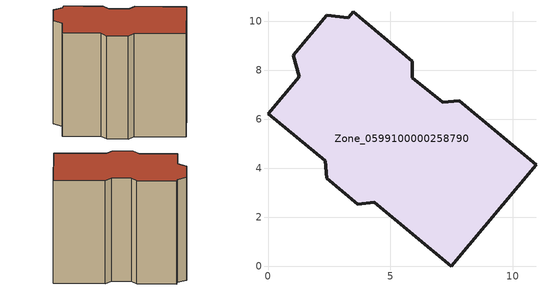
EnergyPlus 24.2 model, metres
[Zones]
Zone_0599100000258790
 floor ground (C_G): 1.28,7.75 1.03,8.62 2.4,10.26 3.29,10.16 3.48,10.39 5.9,8.38 5.91,7.71 7.13,6.69 7.82,6.76 10.95,4.14 7.5,0 4.34,2.61 3.68,2.53 2.4,3.59 2.35,4.3 0,6.23 z0
 wall outside (C_F): 2.4,3.59 3.68,2.53 4.34,2.61 7.5,0 10.95,4.14 7.82,6.76 7.13,6.69 5.91,7.71 5.9,8.38 3.48,10.39 3.29,10.16 2.4,10.26 1.03,8.62 1.28,7.75 0,6.23 2.35,4.3 2.4,3.59 z0:8.8
 roof outside (C_R): 1.28,7.75 0,6.23 2.35,4.3 2.4,3.59 3.68,2.53 4.34,2.61 7.5,0 10.95,4.14 7.82,6.76 7.13,6.69 5.91,7.71 5.9,8.38 3.48,10.39 3.29,10.16 2.4,10.26 1.03,8.62 z8.8
[BUILDING]
Pand.0599100000258790: North Axis=0; Terrain=City; Loads Convergence Tolerance Value=0.04; Temperature Convergence Tolerance Value=0.4; Solar Distribution=FullExterior; Maximum Number of Warmup Days=25; Minimum Number of Warmup Days=1
[Site:Location]
Rotterdam.The.Hague.AP_ZH_NLD Design_Conditions: Latitude=51.96; Longitude=4.45; Time Zone=1; Elevation=-4.5
[SITE:GROUNDTEMPERATURE:BUILDINGSURFACE]
18, 18, 18, 18, 18, 18, 18, 18, 18, 18, 18, 18
[MATERIAL] Thermal Absorptance=0.9; Solar Absorptance=0.7; Visible Absorptance=0.7
Name | Roughness | Thickness | Conductivity | Density | Specific Heat
G.TI.1946 | MediumSmooth | 0.15 | 1 | 540 | 1210
F.TI.1946 | Rough | 0.3 | 0.857143 | 1920 | 840
R.TI.1946 | MediumRough | 0.2 | 0.1 | 1500 | 1000
[CONSTRUCTION]
C_G: G.TI.1946
C_F: F.TI.1946
C_R: R.TI.1946
[ZONE]
Zone_0599100000258790: Type=1; Multiplier=1; Ceiling Height=Autocalculate; Volume=Autocalculate; Floor Area=autocalculate; Part of Total Floor Area=Yes
[ZONEINFILTRATION:DESIGNFLOWRATE]
Infil_Zone_0599100000258790: Zone or ZoneList or Space or SpaceList=Zone_0599100000258790; Schedule=AlwaysOn; Design Flow Rate Calculation Method=Flow/Area; Flow Rate per Floor Area=0.003; Constant Term Coefficient=1; Temperature Term Coefficient=0; Velocity Term Coefficient=0; Velocity Squared Term Coefficient=0
[HVACTEMPLATE:ZONE:IDEALLOADSAIRSYSTEM]
Zone_0599100000258790: Maximum Heating Supply Air Temperature=50; Minimum Cooling Supply Air Temperature=13; Maximum Heating Supply Air Humidity Ratio=0.0156; Minimum Cooling Supply Air Humidity Ratio=0.0077; Heating Limit=NoLimit; Cooling Limit=NoLimit; Dehumidification Control Type=ConstantSensibleHeatRatio; Cooling Sensible Heat Ratio=0.7; Dehumidification Setpoint=60; Humidification Control Type=None; Humidification Setpoint=30; Outdoor Air Method=None; Outdoor Air Flow Rate per Person=0.00944; Outdoor Air Flow Rate per Zone Floor Area=0; Outdoor Air Flow Rate per Zone=0; Demand Controlled Ventilation Type=None; Outdoor Air Economizer Type=NoEconomizer; Heat Recovery Type=None; Sensible Heat Recovery Effectiveness=0.7; Latent Heat Recovery Effectiveness=0.65
[ZONECONTROL:THERMOSTAT]
ThermostatControl_Zone_0599100000258790: Zone or ZoneList=Zone_0599100000258790; Control Type Schedule=DualSetpointControlType; Control 1=Thermostat_Zone_0599100000258790; Temperature Difference Between Cutout And Setpoint=0
[THERMOSTATSETPOINT:DUALSETPOINT]
Thermostat_Zone_0599100000258790: Heating Setpoint Temperature Schedule=HeatingSetpoint_Zone_0599100000258790; Cooling Setpoint Temperature Schedule=CoolingSetpoint_Zone_0599100000258790
[SCHEDULE:COMPACT]
HeatingSetpoint_Zone_0599100000258790: Through: 12/31, For: AllDays, Until: 24:00, 21
CoolingSetpoint_Zone_0599100000258790: Through: 12/31, For: AllDays, Until: 24:00, 24
DualSetpointControlType: Through: 12/31, For: AllDays, Until: 24:00, 4
AlwaysOn: Through: 12/31, For: AllDays, Until: 24:00, 1
